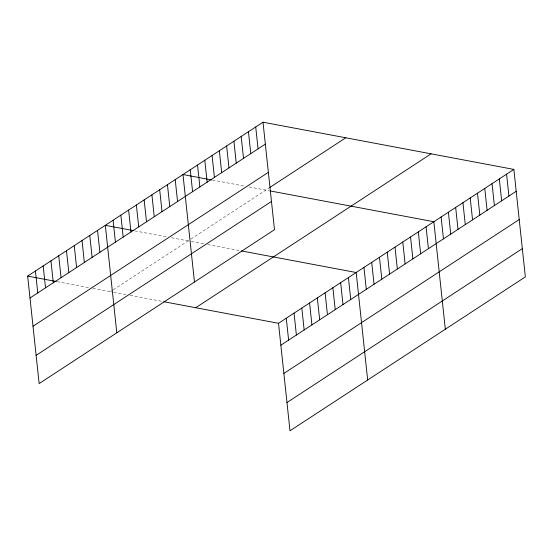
<?xml version="1.0" encoding="UTF-8"?>
<svg xmlns="http://www.w3.org/2000/svg" width="553" height="553" viewBox="0 0 553 553"><rect width="100%" height="100%" fill="white"/><g stroke="black" fill="none" stroke-linecap="round" stroke-linejoin="round"><path stroke-width="0.41" stroke-dasharray="2.77 2.07" d="M110.434 291.68L112.549 290.29M113.261 289.834L190.218 239.504M190.923 239.048L269.069 187.944M212.435 180.071L245.069 186.216M249.05 186.962L269.048 190.723M134.766 230.857L167.407 236.995M171.382 237.749L190.564 241.357M191.379 241.509L204.499 243.977M207.783 244.592L239.767 250.613M57.104 281.643L88.943 287.636M92.925 288.383L112.895 292.143M113.718 292.295L126.837 294.763M130.121 295.378L162.105 301.399"/><path stroke-width="0.83" d="M263 122.206L274.488 229.702L39.139 383.595L27.65 276.106L263 122.206L513.861 169.405L525.35 276.894L290 430.794L278.512 323.298L513.861 169.405M29.993 298.005L265.343 144.105M33.007 326.249L268.357 172.349M269.733 187.508L345.784 137.78M36.118 355.351L271.468 201.458M195.727 307.724L431.077 153.831M280.855 345.196L516.205 191.303M283.869 373.441L519.219 219.548M286.979 402.543L522.329 248.65M211.64 179.925L182.981 174.534L194.469 282.03M269.864 190.875L433.842 221.725L445.331 329.222M133.176 230.56L105.319 225.32L116.801 332.809M241.405 250.924L356.18 272.511L367.669 380.008M27.65 276.106L56.309 281.498M163.743 301.71L278.512 323.298M506.589 174.16L508.926 196.059M499.311 178.916L501.654 200.815M492.039 183.672L494.382 205.571M484.767 188.428L487.103 210.327M477.488 193.184L479.831 215.082M470.216 197.939L472.552 219.838M462.944 202.702L465.28 224.601M455.665 207.458L458.008 229.357M448.393 212.214L450.73 234.113M441.114 216.97L443.458 238.868M426.08 226.806L428.416 248.705M418.31 231.887L420.653 253.786M410.54 236.961L412.884 258.859M402.778 242.041L405.114 263.94M395.008 247.122L397.351 269.021M387.245 252.196L389.582 274.094M379.476 257.276L381.819 279.175M371.713 262.357L374.049 284.256M363.943 267.431L366.286 289.33M348.411 277.592L350.754 299.491M340.648 282.673L342.984 304.565M332.878 287.747L335.222 309.645M325.109 292.827L327.452 314.726M317.346 297.908L319.682 319.807M309.576 302.982L311.92 324.881M301.814 308.062L304.15 329.961M294.044 313.143L296.387 335.042M286.281 318.217L288.618 340.116M255.728 126.962L258.064 148.861M248.449 131.718L250.792 153.616M241.177 136.48L243.514 158.379M233.905 141.236L236.242 163.135M226.626 145.992L228.97 167.891M219.354 150.748L221.691 172.647M212.076 155.504L214.419 177.402M204.804 160.259L207.147 182.158M197.532 165.015L199.868 186.914M190.253 169.778L192.596 191.677M175.211 179.607L177.554 201.506M167.448 184.688L169.785 206.587M159.679 189.769L162.022 211.668M151.916 194.85L154.252 216.748M144.146 199.923L146.49 221.822M136.384 205.004L138.72 226.903M128.614 210.085L130.957 231.984M120.851 215.158L123.188 237.057M113.082 220.239L115.425 242.138M97.549 230.394L99.893 252.292M89.78 235.474L92.123 257.373M82.017 240.555L84.353 262.454M74.247 245.629L76.591 267.528M66.484 250.709L68.821 272.608M58.715 255.79L61.058 277.689M50.952 260.871L53.288 282.77M43.182 265.945L45.526 287.843M35.42 271.025L37.756 292.924"/></g></svg>
